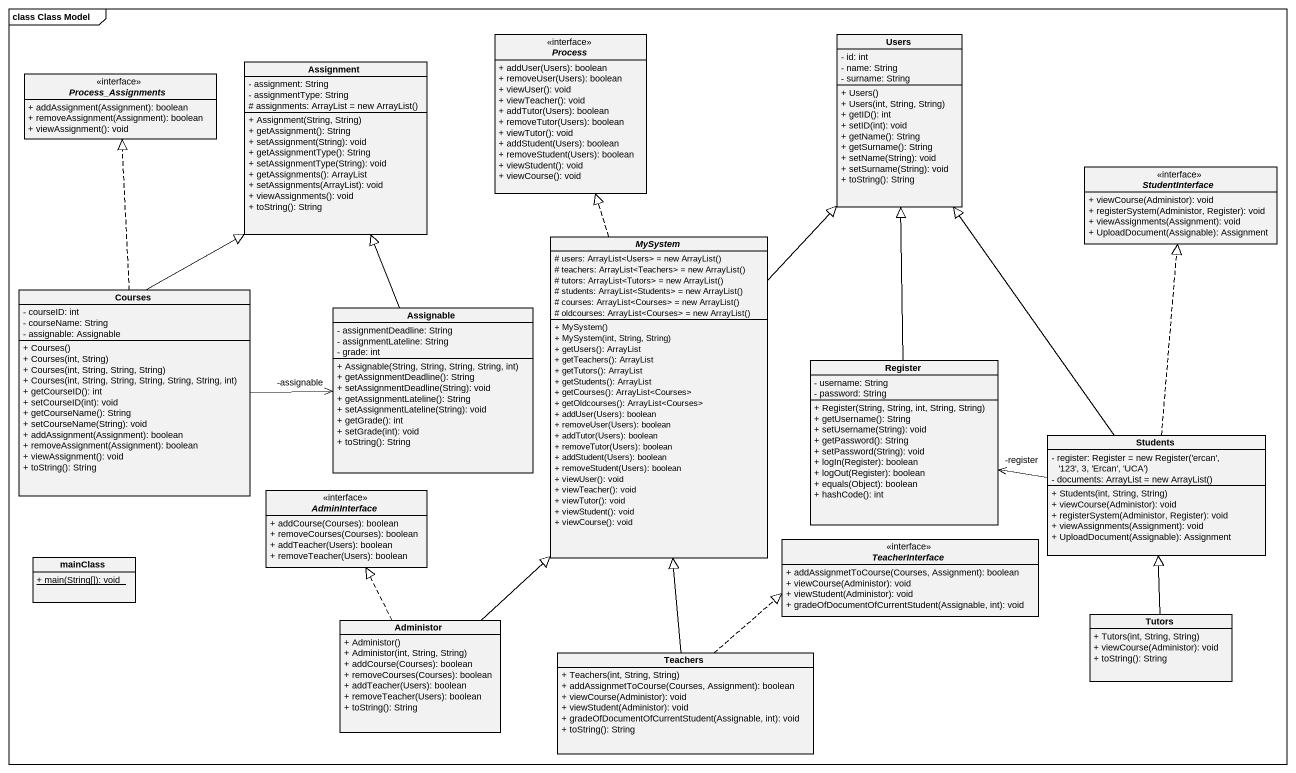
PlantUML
@startuml
mainframe class Class Model
hide circle
hide empty members
skinparam classAttributeIconSize 0
interface "Process" as Process_ <<interface>> {
  + addUser(Users): boolean
  + removeUser(Users): boolean
  + viewUser(): void
  + viewTeacher(): void
  + addTutor(Users): boolean
  + removeTutor(Users): boolean
  + viewTutor(): void
  + addStudent(Users): boolean
  + removeStudent(Users): boolean
  + viewStudent(): void
  + viewCourse(): void
}
class Users {
  - id: int
  - name: String
  - surname: String
  + Users()
  + Users(int, String, String)
  + getID(): int
  + setID(int): void
  + getName(): String
  + getSurname(): String
  + setName(String): void
  + setSurname(String): void
  + toString(): String
}
interface Process_Assignments <<interface>> {
  + addAssignment(Assignment): boolean
  + removeAssignment(Assignment): boolean
  + viewAssignment(): void
}
class Assignment {
  - assignment: String
  - assignmentType: String
  {field} # assignments: ArrayList = new ArrayList()
  + Assignment(String, String)
  + getAssignment(): String
  + setAssignment(String): void
  + getAssignmentType(): String
  + setAssignmentType(String): void
  + getAssignments(): ArrayList
  + setAssignments(ArrayList): void
  + viewAssignments(): void
  + toString(): String
}
interface StudentInterface <<interface>> {
  + viewCourse(Administor): void
  + registerSystem(Administor, Register): void
  + viewAssignments(Assignment): void
  + UploadDocument(Assignable): Assignment
}
abstract class MySystem {
  {field} # users: ArrayList<Users> = new ArrayList()
  {field} # teachers: ArrayList<Teachers> = new ArrayList()
  {field} # tutors: ArrayList<Tutors> = new ArrayList()
  {field} # students: ArrayList<Students> = new ArrayList()
  {field} # courses: ArrayList<Courses> = new ArrayList()
  {field} # oldcourses: ArrayList<Courses> = new ArrayList()
  + MySystem()
  + MySystem(int, String, String)
  + getUsers(): ArrayList
  + getTeachers(): ArrayList
  + getTutors(): ArrayList
  + getStudents(): ArrayList
  + getCourses(): ArrayList<Courses>
  + getOldcourses(): ArrayList<Courses>
  + addUser(Users): boolean
  + removeUser(Users): boolean
  + addTutor(Users): boolean
  + removeTutor(Users): boolean
  + addStudent(Users): boolean
  + removeStudent(Users): boolean
  + viewUser(): void
  + viewTeacher(): void
  + viewTutor(): void
  + viewStudent(): void
  + viewCourse(): void
}
class Courses {
  - courseID: int
  - courseName: String
  - assignable: Assignable
  + Courses()
  + Courses(int, String)
  + Courses(int, String, String, String)
  + Courses(int, String, String, String, String, String, int)
  + getCourseID(): int
  + setCourseID(int): void
  + getCourseName(): String
  + setCourseName(String): void
  + addAssignment(Assignment): boolean
  + removeAssignment(Assignment): boolean
  + viewAssignment(): void
  + toString(): String
}
class Assignable {
  - assignmentDeadline: String
  - assignmentLateline: String
  - grade: int
  + Assignable(String, String, String, String, int)
  + getAssignmentDeadline(): String
  + setAssignmentDeadline(String): void
  + getAssignmentLateline(): String
  + setAssignmentLateline(String): void
  + getGrade(): int
  + setGrade(int): void
  + toString(): String
}
class Register {
  - username: String
  - password: String
  + Register(String, String, int, String, String)
  + getUsername(): String
  + setUsername(String): void
  + getPassword(): String
  + setPassword(String): void
  + logIn(Register): boolean
  + logOut(Register): boolean
  + equals(Object): boolean
  + hashCode(): int
}
class Students {
  {field} - register: Register = new Register('ercan', '123', 3, 'Ercan', 'UCA')
  {field} - documents: ArrayList = new ArrayList()
  + Students(int, String, String)
  + viewCourse(Administor): void
  + registerSystem(Administor, Register): void
  + viewAssignments(Assignment): void
  + UploadDocument(Assignable): Assignment
}
interface AdminInterface <<interface>> {
  + addCourse(Courses): boolean
  + removeCourses(Courses): boolean
  + addTeacher(Users): boolean
  + removeTeacher(Users): boolean
}
interface TeacherInterface <<interface>> {
  + addAssignmetToCourse(Courses, Assignment): boolean
  + viewCourse(Administor): void
  + viewStudent(Administor): void
  + gradeOfDocumentOfCurrentStudent(Assignable, int): void
}
class mainClass {
  {static} + main(String[]): void
}
class Administor {
  + Administor()
  + Administor(int, String, String)
  + addCourse(Courses): boolean
  + removeCourses(Courses): boolean
  + addTeacher(Users): boolean
  + removeTeacher(Users): boolean
  + toString(): String
}
class Tutors {
  + Tutors(int, String, String)
  + viewCourse(Administor): void
  + toString(): String
}
class Teachers {
  + Teachers(int, String, String)
  + addAssignmetToCourse(Courses, Assignment): boolean
  + viewCourse(Administor): void
  + viewStudent(Administor): void
  + gradeOfDocumentOfCurrentStudent(Assignable, int): void
  + toString(): String
}
MySystem .up.|> Process_
MySystem -up-|> Users
Courses .up.|> Process_Assignments
Courses -up-|> Assignment
Courses -right-> "-assignable" Assignable
Assignable -up-|> Assignment
Register -up-|> Users
Students -up-|> Users
Students .up.|> StudentInterface
Students -left-> "-register" Register
Administor -up-|> MySystem
Administor .up.|> AdminInterface
Tutors -up-|> Students
Teachers -up-|> MySystem
Teachers .right.|> TeacherInterface
@enduml
